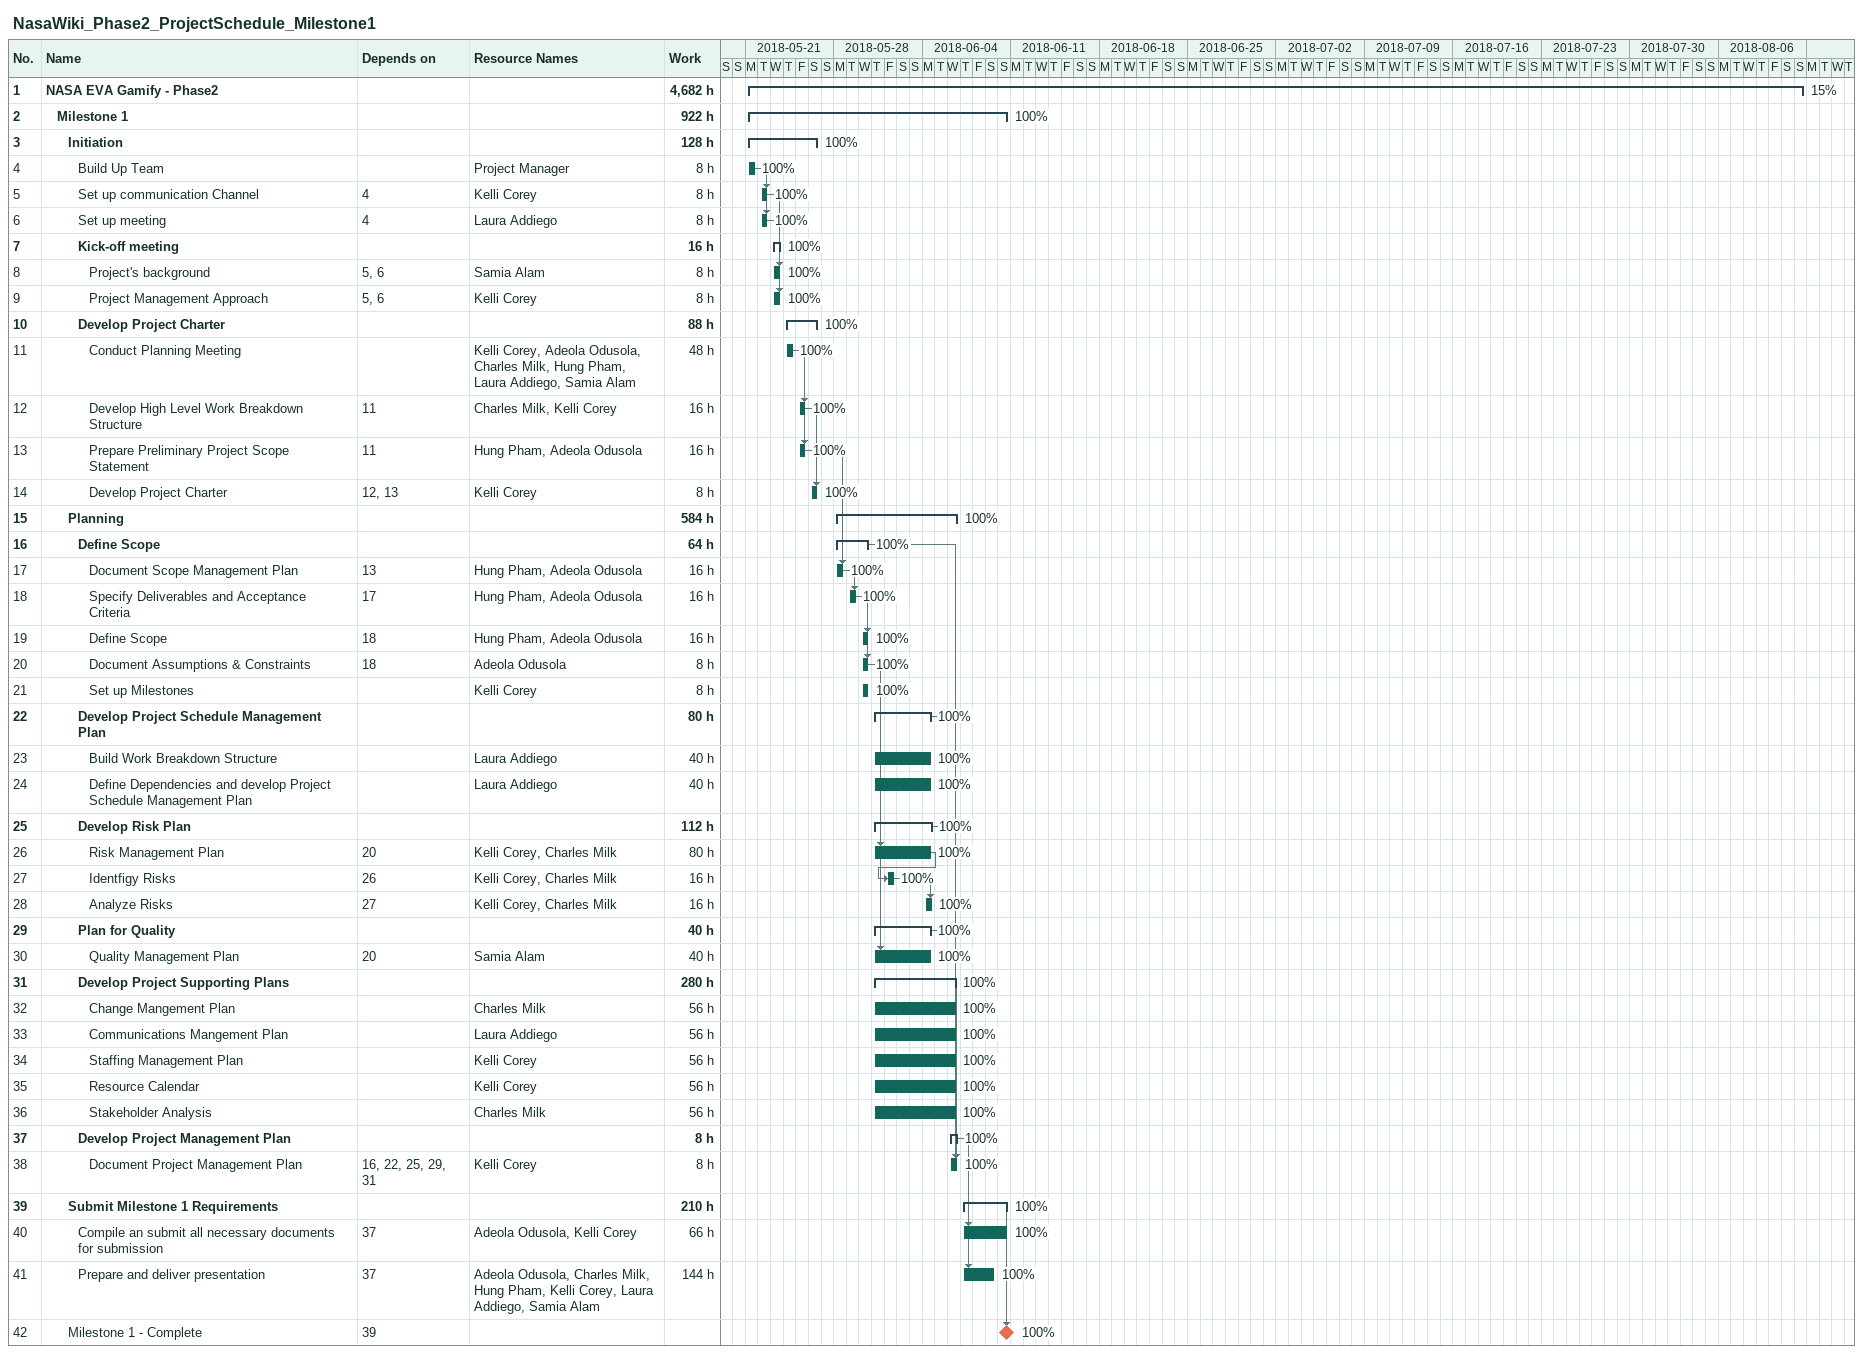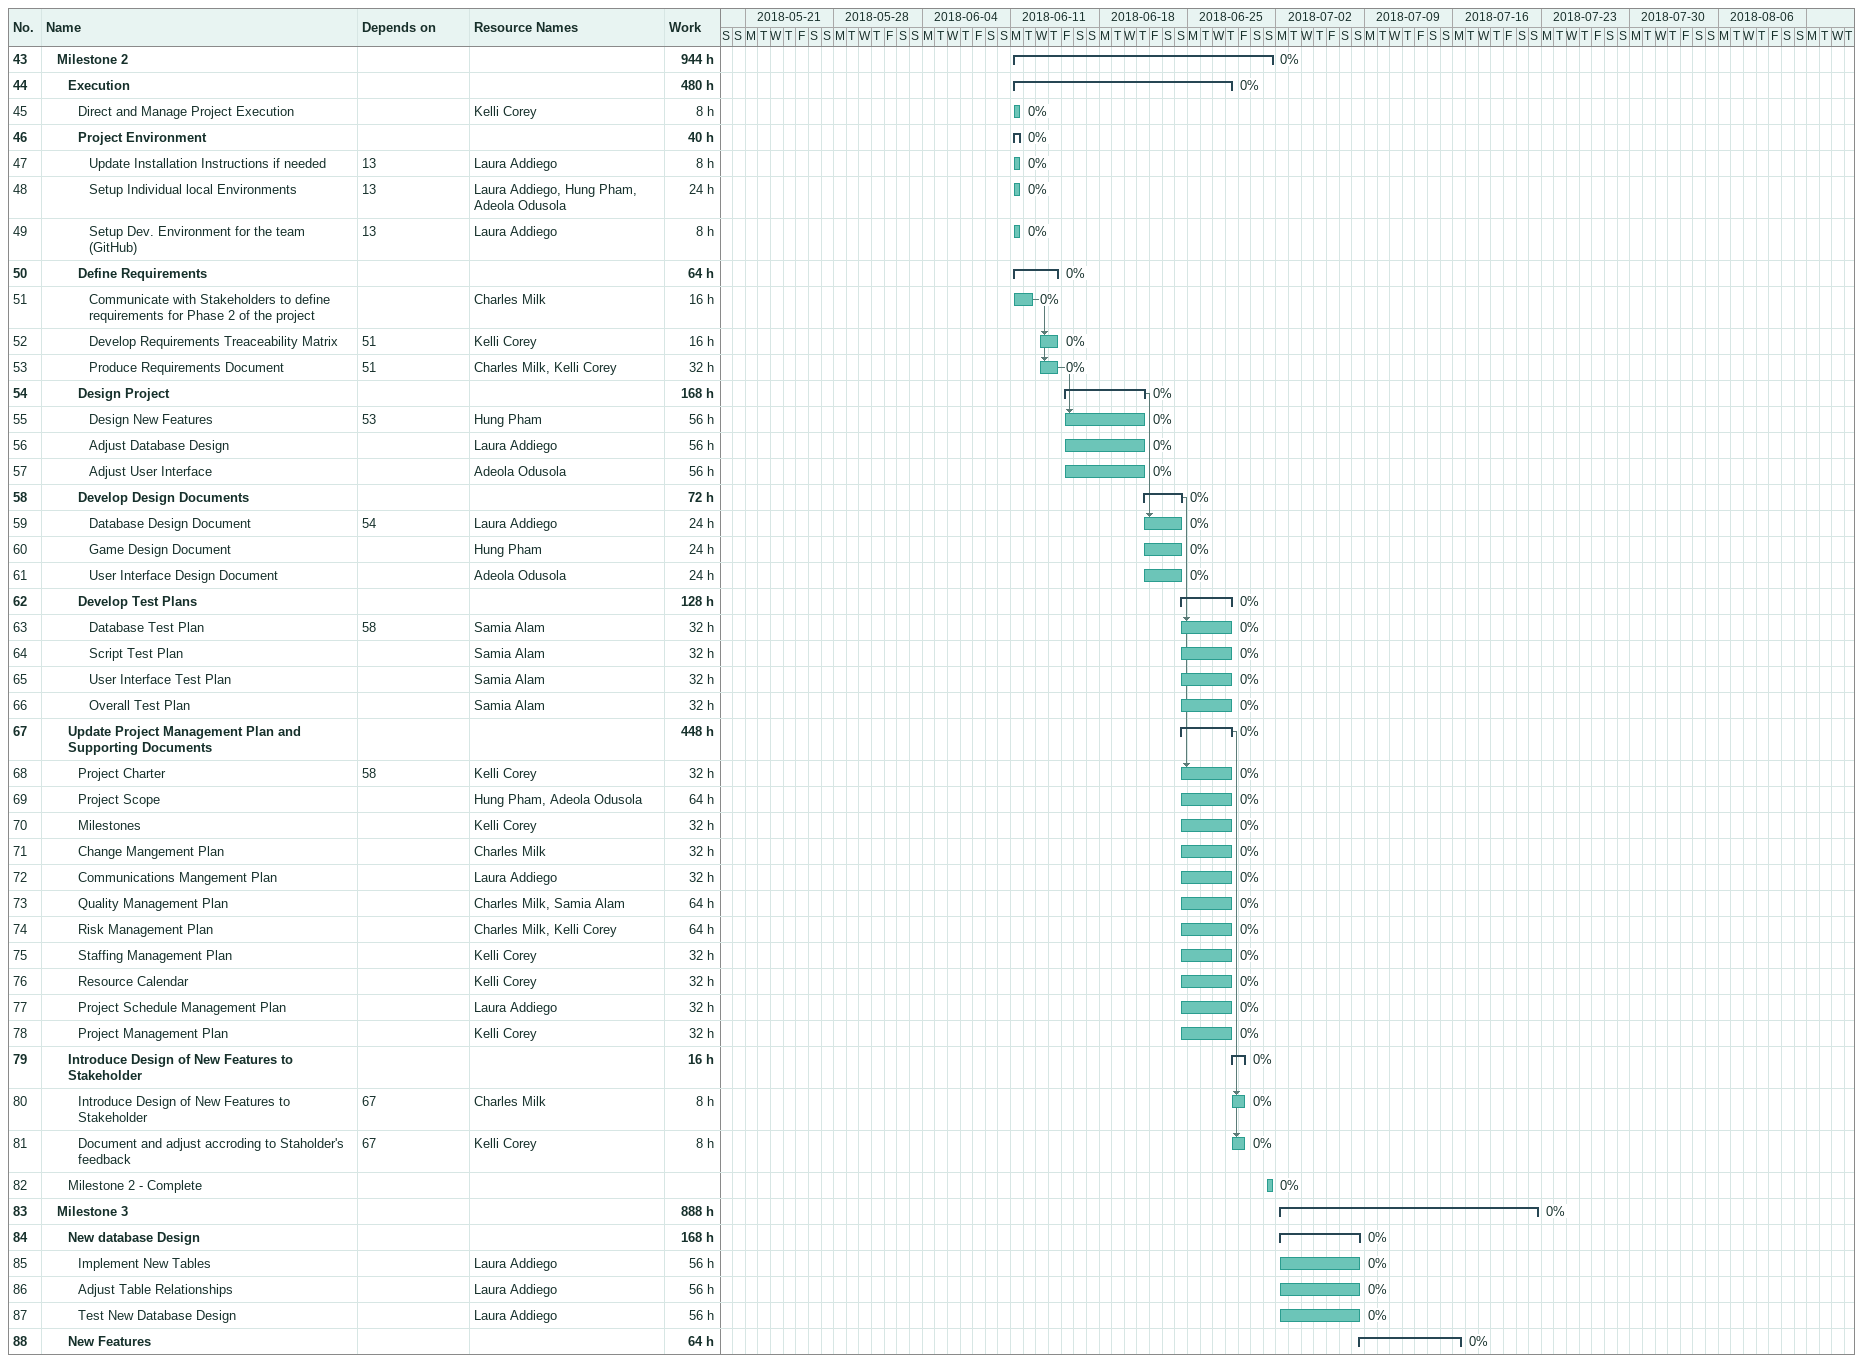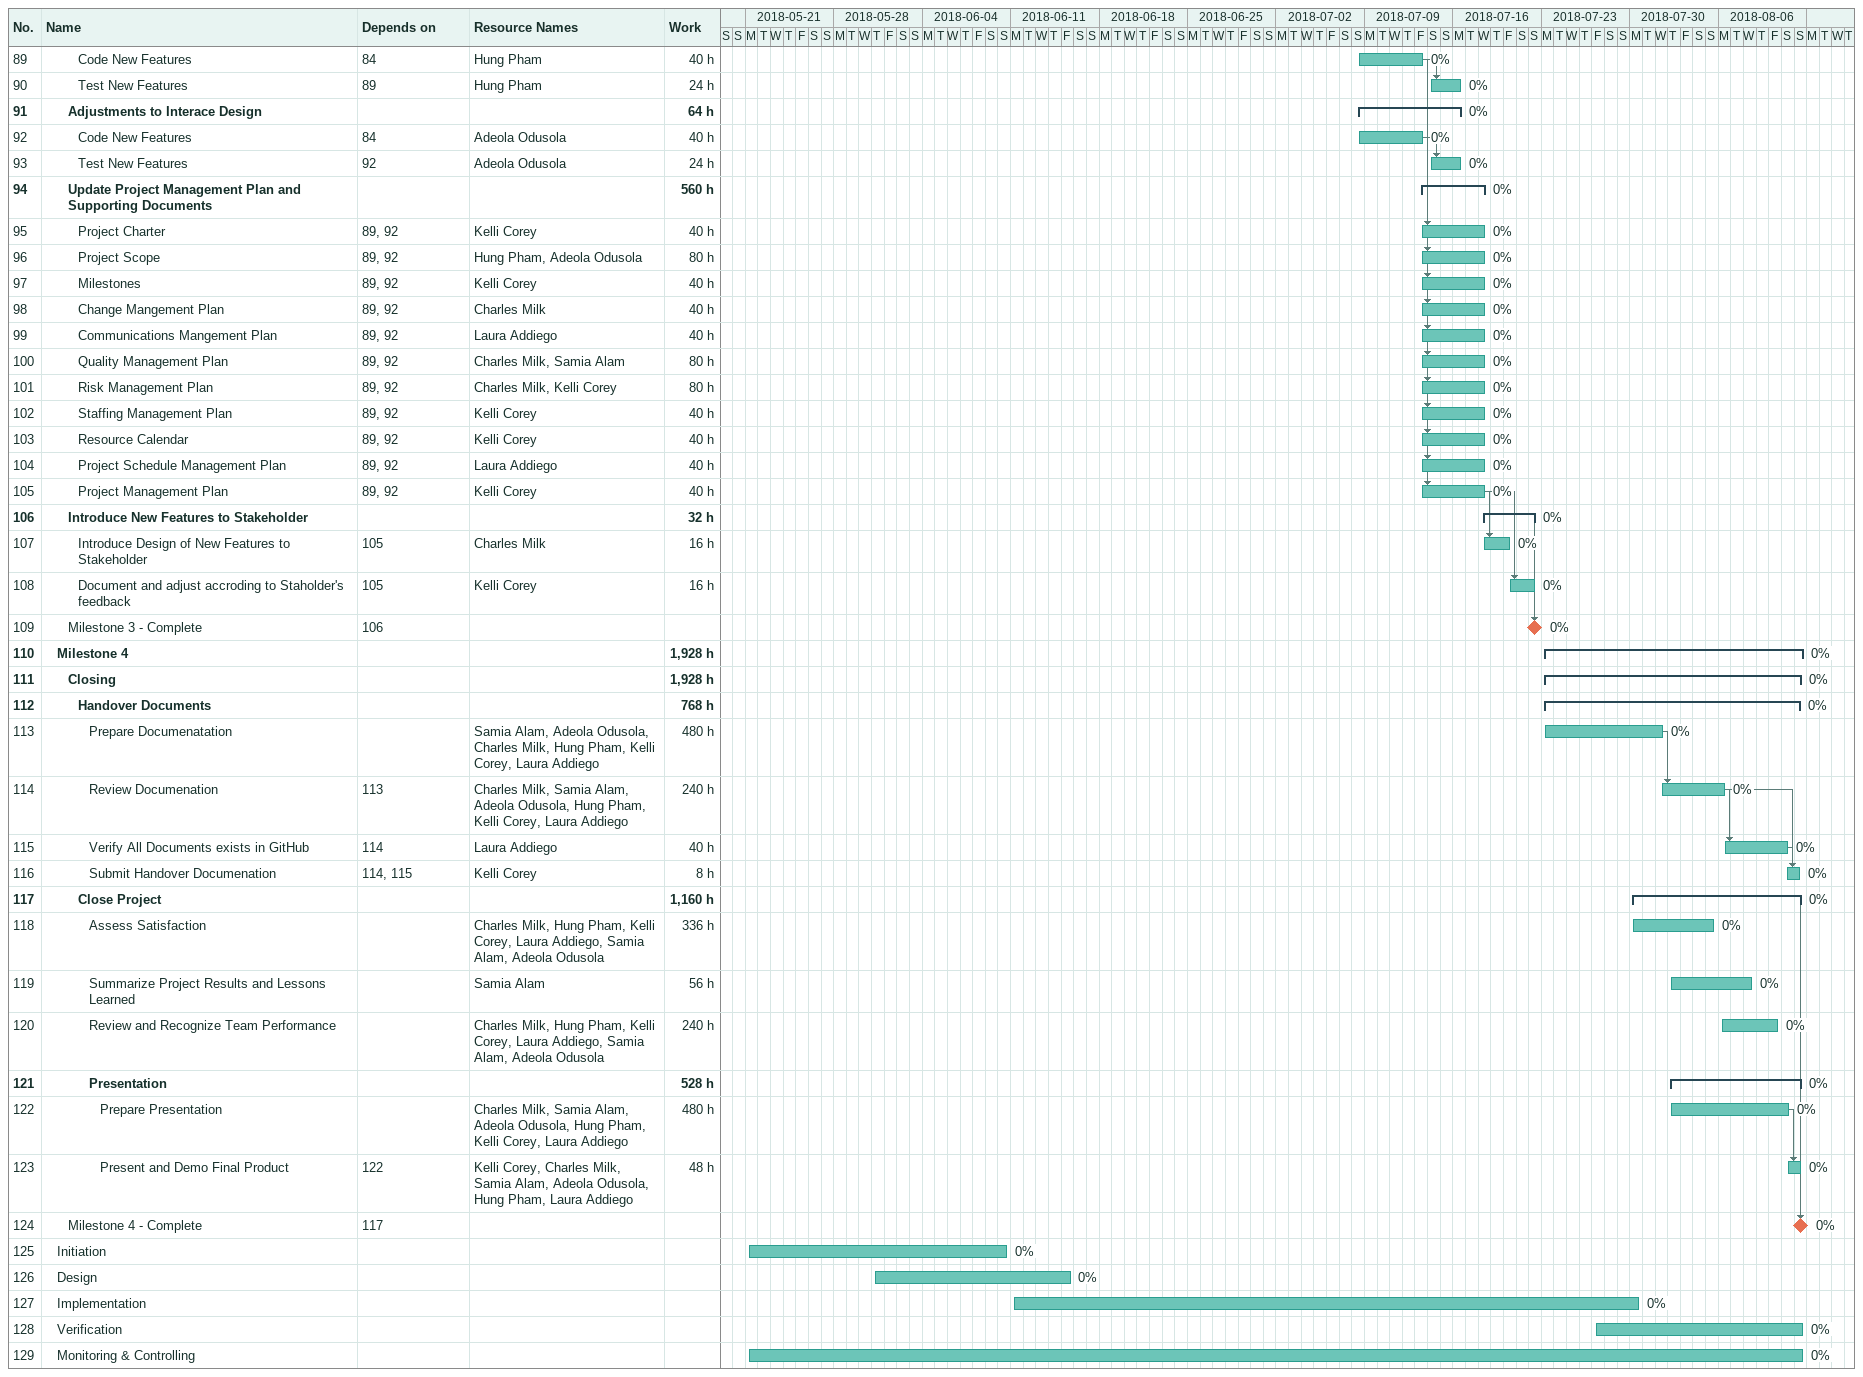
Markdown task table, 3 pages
NasaWiki_Phase2_ProjectSchedule_Milestone1

| ID | Level | Task | Start | Finish | Predecessors | Resources | % complete | Work (h) |
|---|---|---|---|---|---|---|---|---|
| 1 | 1 | **NASA EVA Gamify - Phase2** | 2018-05-21 | 2018-08-12 |  |  | 15 | 4682 |
| 2 | 2 | **Milestone 1** | 2018-05-21 | 2018-06-10 |  |  | 100 | 922 |
| 3 | 3 | **Initiation** | 2018-05-21 | 2018-05-26 |  |  | 100 | 128 |
| 4 | 4 | Build Up Team | 2018-05-21 | 2018-05-21 |  | Project Manager | 100 | 8 |
| 5 | 4 | Set up communication Channel | 2018-05-22 | 2018-05-22 | 4 | Kelli Corey | 100 | 8 |
| 6 | 4 | Set up meeting | 2018-05-22 | 2018-05-22 | 4 | Laura Addiego | 100 | 8 |
| 7 | 4 | **Kick-off meeting** | 2018-05-23 | 2018-05-23 |  |  | 100 | 16 |
| 8 | 5 | Project's background | 2018-05-23 | 2018-05-23 | 5, 6 | Samia Alam | 100 | 8 |
| 9 | 5 | Project Management Approach | 2018-05-23 | 2018-05-23 | 5, 6 | Kelli Corey | 100 | 8 |
| 10 | 4 | **Develop Project Charter** | 2018-05-24 | 2018-05-26 |  |  | 100 | 88 |
| 11 | 5 | Conduct Planning Meeting | 2018-05-24 | 2018-05-24 |  | Kelli Corey, Adeola Odusola, Charles Milk, Hung Pham, Laura Addiego, Samia Alam | 100 | 48 |
| 12 | 5 | Develop High Level Work Breakdown Structure | 2018-05-25 | 2018-05-25 | 11 | Charles Milk, Kelli Corey | 100 | 16 |
| 13 | 5 | Prepare Preliminary Project Scope Statement | 2018-05-25 | 2018-05-25 | 11 | Hung Pham, Adeola Odusola | 100 | 16 |
| 14 | 5 | Develop Project Charter | 2018-05-26 | 2018-05-26 | 12, 13 | Kelli Corey | 100 | 8 |
| 15 | 3 | **Planning** | 2018-05-28 | 2018-06-06 |  |  | 100 | 584 |
| 16 | 4 | **Define Scope** | 2018-05-28 | 2018-05-30 |  |  | 100 | 64 |
| 17 | 5 | Document Scope Management Plan | 2018-05-28 | 2018-05-28 | 13 | Hung Pham, Adeola Odusola | 100 | 16 |
| 18 | 5 | Specify Deliverables and Acceptance Criteria | 2018-05-29 | 2018-05-29 | 17 | Hung Pham, Adeola Odusola | 100 | 16 |
| 19 | 5 | Define Scope | 2018-05-30 | 2018-05-30 | 18 | Hung Pham, Adeola Odusola | 100 | 16 |
| 20 | 5 | Document Assumptions & Constraints | 2018-05-30 | 2018-05-30 | 18 | Adeola Odusola | 100 | 8 |
| 21 | 5 | Set up Milestones | 2018-05-30 | 2018-05-30 |  | Kelli Corey | 100 | 8 |
| 22 | 4 | **Develop Project Schedule Management Plan** | 2018-05-31 | 2018-06-04 |  |  | 100 | 80 |
| 23 | 5 | Build Work Breakdown Structure | 2018-05-31 | 2018-06-04 |  | Laura Addiego | 100 | 40 |
| 24 | 5 | Define Dependencies and develop Project Schedule Management Plan | 2018-05-31 | 2018-06-04 |  | Laura Addiego | 100 | 40 |
| 25 | 4 | **Develop Risk Plan** | 2018-05-31 | 2018-06-04 |  |  | 100 | 112 |
| 26 | 5 | Risk Management Plan | 2018-05-31 | 2018-06-04 | 20 | Kelli Corey, Charles Milk | 100 | 80 |
| 27 | 5 | Identfigy Risks | 2018-06-01 | 2018-06-01 | 26 | Kelli Corey, Charles Milk | 100 | 16 |
| 28 | 5 | Analyze Risks | 2018-06-04 | 2018-06-04 | 27 | Kelli Corey, Charles Milk | 100 | 16 |
| 29 | 4 | **Plan for Quality** | 2018-05-31 | 2018-06-04 |  |  | 100 | 40 |
| 30 | 5 | Quality Management Plan | 2018-05-31 | 2018-06-04 | 20 | Samia Alam | 100 | 40 |
| 31 | 4 | **Develop Project Supporting Plans** | 2018-05-31 | 2018-06-06 |  |  | 100 | 280 |
| 32 | 5 | Change Mangement Plan | 2018-05-31 | 2018-06-06 |  | Charles Milk | 100 | 56 |
| 33 | 5 | Communications Mangement Plan | 2018-05-31 | 2018-06-06 |  | Laura Addiego | 100 | 56 |
| 34 | 5 | Staffing Management Plan | 2018-05-31 | 2018-06-06 |  | Kelli Corey | 100 | 56 |
| 35 | 5 | Resource Calendar | 2018-05-31 | 2018-06-06 |  | Kelli Corey | 100 | 56 |
| 36 | 5 | Stakeholder Analysis | 2018-05-31 | 2018-06-06 |  | Charles Milk | 100 | 56 |
| 37 | 4 | **Develop Project Management Plan** | 2018-06-06 | 2018-06-06 |  |  | 100 | 8 |
| 38 | 5 | Document Project Management Plan | 2018-06-06 | 2018-06-06 | 16, 22, 25, 29, 31 | Kelli Corey | 100 | 8 |
| 39 | 3 | **Submit Milestone 1 Requirements** | 2018-06-07 | 2018-06-10 |  |  | 100 | 210 |
| 40 | 4 | Compile an submit all necessary documents for submission | 2018-06-07 | 2018-06-10 | 37 | Adeola Odusola, Kelli Corey | 100 | 66 |
| 41 | 4 | Prepare and deliver presentation | 2018-06-07 | 2018-06-09 | 37 | Adeola Odusola, Charles Milk, Hung Pham, Kelli Corey, Laura Addiego, Samia Alam | 100 | 144 |
| 42 | 3 | Milestone 1 - Complete (milestone) | 2018-06-10 | 2018-06-10 | 39 |  | 100 |  |
| 43 | 2 | **Milestone 2** | 2018-06-11 | 2018-07-01 |  |  | 0 | 944 |
| 44 | 3 | **Execution** | 2018-06-11 | 2018-06-28 |  |  | 0 | 480 |
| 45 | 4 | Direct and Manage Project Execution | 2018-06-11 | 2018-06-11 |  | Kelli Corey | 0 | 8 |
| 46 | 4 | **Project Environment** | 2018-06-11 | 2018-06-11 |  |  | 0 | 40 |
| 47 | 5 | Update Installation Instructions if needed | 2018-06-11 | 2018-06-11 | 13 | Laura Addiego | 0 | 8 |
| 48 | 5 | Setup Individual local Environments | 2018-06-11 | 2018-06-11 | 13 | Laura Addiego, Hung Pham, Adeola Odusola | 0 | 24 |
| 49 | 5 | Setup Dev. Environment for the team (GitHub) | 2018-06-11 | 2018-06-11 | 13 | Laura Addiego | 0 | 8 |
| 50 | 4 | **Define Requirements** | 2018-06-11 | 2018-06-14 |  |  | 0 | 64 |
| 51 | 5 | Communicate with Stakeholders to define requirements for Phase 2 of the project | 2018-06-11 | 2018-06-12 |  | Charles Milk | 0 | 16 |
| 52 | 5 | Develop Requirements Treaceability Matrix | 2018-06-13 | 2018-06-14 | 51 | Kelli Corey | 0 | 16 |
| 53 | 5 | Produce Requirements Document | 2018-06-13 | 2018-06-14 | 51 | Charles Milk, Kelli Corey | 0 | 32 |
| 54 | 4 | **Design Project** | 2018-06-15 | 2018-06-21 |  |  | 0 | 168 |
| 55 | 5 | Design New Features | 2018-06-15 | 2018-06-21 | 53 | Hung Pham | 0 | 56 |
| 56 | 5 | Adjust Database Design | 2018-06-15 | 2018-06-21 |  | Laura Addiego | 0 | 56 |
| 57 | 5 | Adjust User Interface | 2018-06-15 | 2018-06-21 |  | Adeola Odusola | 0 | 56 |
| 58 | 4 | **Develop Design Documents** | 2018-06-21 | 2018-06-24 |  |  | 0 | 72 |
| 59 | 5 | Database Design Document | 2018-06-21 | 2018-06-24 | 54 | Laura Addiego | 0 | 24 |
| 60 | 5 | Game Design Document | 2018-06-21 | 2018-06-24 |  | Hung Pham | 0 | 24 |
| 61 | 5 | User Interface Design Document | 2018-06-21 | 2018-06-24 |  | Adeola Odusola | 0 | 24 |
| 62 | 4 | **Develop Test Plans** | 2018-06-24 | 2018-06-28 |  |  | 0 | 128 |
| 63 | 5 | Database Test Plan | 2018-06-24 | 2018-06-28 | 58 | Samia Alam | 0 | 32 |
| 64 | 5 | Script Test Plan | 2018-06-24 | 2018-06-28 |  | Samia Alam | 0 | 32 |
| 65 | 5 | User Interface Test Plan | 2018-06-24 | 2018-06-28 |  | Samia Alam | 0 | 32 |
| 66 | 5 | Overall Test Plan | 2018-06-24 | 2018-06-28 |  | Samia Alam | 0 | 32 |
| 67 | 3 | **Update Project Management Plan and Supporting Documents** | 2018-06-24 | 2018-06-28 |  |  | 0 | 448 |
| 68 | 4 | Project Charter | 2018-06-24 | 2018-06-28 | 58 | Kelli Corey | 0 | 32 |
| 69 | 4 | Project Scope | 2018-06-24 | 2018-06-28 |  | Hung Pham, Adeola Odusola | 0 | 64 |
| 70 | 4 | Milestones | 2018-06-24 | 2018-06-28 |  | Kelli Corey | 0 | 32 |
| 71 | 4 | Change Mangement Plan | 2018-06-24 | 2018-06-28 |  | Charles Milk | 0 | 32 |
| 72 | 4 | Communications Mangement Plan | 2018-06-24 | 2018-06-28 |  | Laura Addiego | 0 | 32 |
| 73 | 4 | Quality Management Plan | 2018-06-24 | 2018-06-28 |  | Charles Milk, Samia Alam | 0 | 64 |
| 74 | 4 | Risk Management Plan | 2018-06-24 | 2018-06-28 |  | Charles Milk, Kelli Corey | 0 | 64 |
| 75 | 4 | Staffing Management Plan | 2018-06-24 | 2018-06-28 |  | Kelli Corey | 0 | 32 |
| 76 | 4 | Resource Calendar | 2018-06-24 | 2018-06-28 |  | Kelli Corey | 0 | 32 |
| 77 | 4 | Project Schedule Management Plan | 2018-06-24 | 2018-06-28 |  | Laura Addiego | 0 | 32 |
| 78 | 4 | Project Management Plan | 2018-06-24 | 2018-06-28 |  | Kelli Corey | 0 | 32 |
| 79 | 3 | **Introduce Design of New Features to Stakeholder** | 2018-06-28 | 2018-06-29 |  |  | 0 | 16 |
| 80 | 4 | Introduce Design of New Features to Stakeholder | 2018-06-28 | 2018-06-29 | 67 | Charles Milk | 0 | 8 |
| 81 | 4 | Document and adjust accroding to Staholder's feedback | 2018-06-28 | 2018-06-29 | 67 | Kelli Corey | 0 | 8 |
| 82 | 3 | Milestone 2 - Complete | 2018-07-01 | 2018-07-01 |  |  | 0 |  |
| 83 | 2 | **Milestone 3** | 2018-07-02 | 2018-07-22 |  |  | 0 | 888 |
| 84 | 3 | **New database Design** | 2018-07-02 | 2018-07-08 |  |  | 0 | 168 |
| 85 | 4 | Implement New Tables | 2018-07-02 | 2018-07-08 |  | Laura Addiego | 0 | 56 |
| 86 | 4 | Adjust Table Relationships | 2018-07-02 | 2018-07-08 |  | Laura Addiego | 0 | 56 |
| 87 | 4 | Test New Database Design | 2018-07-02 | 2018-07-08 |  | Laura Addiego | 0 | 56 |
| 88 | 3 | **New Features** | 2018-07-08 | 2018-07-16 |  |  | 0 | 64 |
| 89 | 4 | Code New Features | 2018-07-08 | 2018-07-13 | 84 | Hung Pham | 0 | 40 |
| 90 | 4 | Test New Features | 2018-07-14 | 2018-07-16 | 89 | Hung Pham | 0 | 24 |
| 91 | 3 | **Adjustments to Interace Design** | 2018-07-08 | 2018-07-16 |  |  | 0 | 64 |
| 92 | 4 | Code New Features | 2018-07-08 | 2018-07-13 | 84 | Adeola Odusola | 0 | 40 |
| 93 | 4 | Test New Features | 2018-07-14 | 2018-07-16 | 92 | Adeola Odusola | 0 | 24 |
| 94 | 3 | **Update Project Management Plan and Supporting Documents** | 2018-07-13 | 2018-07-18 |  |  | 0 | 560 |
| 95 | 4 | Project Charter | 2018-07-13 | 2018-07-18 | 89, 92 | Kelli Corey | 0 | 40 |
| 96 | 4 | Project Scope | 2018-07-13 | 2018-07-18 | 89, 92 | Hung Pham, Adeola Odusola | 0 | 80 |
| 97 | 4 | Milestones | 2018-07-13 | 2018-07-18 | 89, 92 | Kelli Corey | 0 | 40 |
| 98 | 4 | Change Mangement Plan | 2018-07-13 | 2018-07-18 | 89, 92 | Charles Milk | 0 | 40 |
| 99 | 4 | Communications Mangement Plan | 2018-07-13 | 2018-07-18 | 89, 92 | Laura Addiego | 0 | 40 |
| 100 | 4 | Quality Management Plan | 2018-07-13 | 2018-07-18 | 89, 92 | Charles Milk, Samia Alam | 0 | 80 |
| 101 | 4 | Risk Management Plan | 2018-07-13 | 2018-07-18 | 89, 92 | Charles Milk, Kelli Corey | 0 | 80 |
| 102 | 4 | Staffing Management Plan | 2018-07-13 | 2018-07-18 | 89, 92 | Kelli Corey | 0 | 40 |
| 103 | 4 | Resource Calendar | 2018-07-13 | 2018-07-18 | 89, 92 | Kelli Corey | 0 | 40 |
| 104 | 4 | Project Schedule Management Plan | 2018-07-13 | 2018-07-18 | 89, 92 | Laura Addiego | 0 | 40 |
| 105 | 4 | Project Management Plan | 2018-07-13 | 2018-07-18 | 89, 92 | Kelli Corey | 0 | 40 |
| 106 | 3 | **Introduce New Features to Stakeholder** | 2018-07-18 | 2018-07-22 |  |  | 0 | 32 |
| 107 | 4 | Introduce Design of New Features to Stakeholder | 2018-07-18 | 2018-07-20 | 105 | Charles Milk | 0 | 16 |
| 108 | 4 | Document and adjust accroding to Staholder's feedback | 2018-07-20 | 2018-07-22 | 105 | Kelli Corey | 0 | 16 |
| 109 | 3 | Milestone 3 - Complete (milestone) | 2018-07-22 | 2018-07-22 | 106 |  | 0 |  |
| 110 | 2 | **Milestone 4** | 2018-07-23 | 2018-08-12 |  |  | 0 | 1928 |
| 111 | 3 | **Closing** | 2018-07-23 | 2018-08-12 |  |  | 0 | 1928 |
| 112 | 4 | **Handover Documents** | 2018-07-23 | 2018-08-12 |  |  | 0 | 768 |
| 113 | 5 | Prepare Documenatation | 2018-07-23 | 2018-08-01 |  | Samia Alam, Adeola Odusola, Charles Milk, Hung Pham, Kelli Corey, Laura Addiego | 0 | 480 |
| 114 | 5 | Review Documenation | 2018-08-01 | 2018-08-06 | 113 | Charles Milk, Samia Alam, Adeola Odusola, Hung Pham, Kelli Corey, Laura Addiego | 0 | 240 |
| 115 | 5 | Verify All Documents exists in GitHub | 2018-08-06 | 2018-08-11 | 114 | Laura Addiego | 0 | 40 |
| 116 | 5 | Submit Handover Documenation | 2018-08-11 | 2018-08-12 | 114, 115 | Kelli Corey | 0 | 8 |
| 117 | 4 | **Close Project** | 2018-07-30 | 2018-08-12 |  |  | 0 | 1160 |
| 118 | 5 | Assess Satisfaction | 2018-07-30 | 2018-08-05 |  | Charles Milk, Hung Pham, Kelli Corey, Laura Addiego, Samia Alam, Adeola Odusola | 0 | 336 |
| 119 | 5 | Summarize Project Results and Lessons Learned | 2018-08-02 | 2018-08-08 |  | Samia Alam | 0 | 56 |
| 120 | 5 | Review and Recognize Team Performance | 2018-08-06 | 2018-08-10 |  | Charles Milk, Hung Pham, Kelli Corey, Laura Addiego, Samia Alam, Adeola Odusola | 0 | 240 |
| 121 | 5 | **Presentation** | 2018-08-02 | 2018-08-12 |  |  | 0 | 528 |
| 122 | 6 | Prepare Presentation | 2018-08-02 | 2018-08-11 |  | Charles Milk, Samia Alam, Adeola Odusola, Hung Pham, Kelli Corey, Laura Addiego | 0 | 480 |
| 123 | 6 | Present and Demo Final Product | 2018-08-11 | 2018-08-12 | 122 | Kelli Corey, Charles Milk, Samia Alam, Adeola Odusola, Hung Pham, Laura Addiego | 0 | 48 |
| 124 | 3 | Milestone 4 - Complete (milestone) | 2018-08-12 | 2018-08-12 | 117 |  | 0 |  |
| 125 | 2 | Initiation | 2018-05-21 | 2018-06-10 |  |  | 0 |  |
| 126 | 2 | Design | 2018-05-31 | 2018-06-15 |  |  | 0 |  |
| 127 | 2 | Implementation | 2018-06-11 | 2018-07-30 |  |  | 0 |  |
| 128 | 2 | Verification | 2018-07-27 | 2018-08-12 |  |  | 0 |  |
| 129 | 2 | Monitoring & Controlling | 2018-05-21 | 2018-08-12 |  |  | 0 |  |
